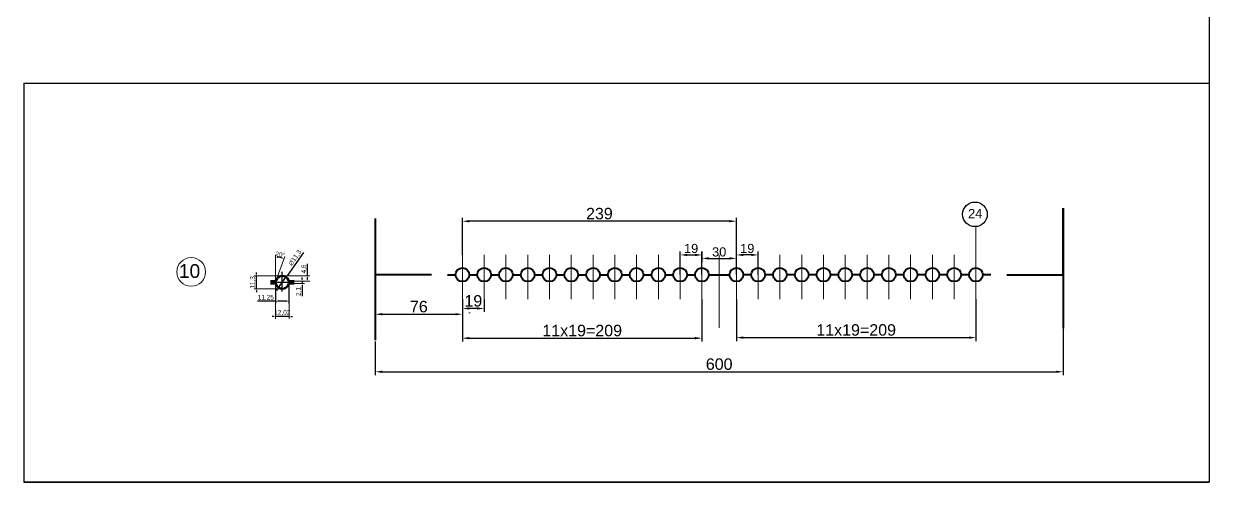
# Model space of a CAD drawing. Header units: millimetres. Extents: x -954 to 34898, y -2134 to 12006.
# Drawn here: x 14709 to 15744, y 6603 to 7003 of the extents above; entities that cross this region are included whole.
import ezdxf

# ---------------------------------------------------------------- set-up
doc = ezdxf.new("R2010")
doc.units = ezdxf.units.MM
doc.header["$LTSCALE"] = 3
doc.linetypes.add('CENTER', pattern=[50.8, 31.75, -6.35, 6.35, -6.35])
for name, color, linetype, lineweight in [('контурная', 7, 'Continuous', 50), ('размерные', 7, 'Continuous', 25), ('тонкая', 7, 'Continuous', 20), ('тонкий', 7, 'Continuous', 20)]:
    doc.layers.add(name, color=color, linetype=linetype, lineweight=lineweight)
doc.layers.add('осевая', color=4, linetype='Continuous')
doc.styles.add('s1v4', font='arial.ttf', dxfattribs={"height": 4})
doc.styles.get("Standard").update_dxf_attribs({"font": 'arial.ttf'})
doc.dimstyles.new('s1v4', dxfattribs={"dimtxt": 4, "dimasz": 1.5, "dimexe": 2, "dimexo": 0, "dimgap": 0.7, "dimtad": 1, "dimtxsty": 'Standard', "dimcen": 2.5, "dimadec": 0, "dimazin": 0, "dimtfac": 1, "dimtix": 1, "dimtmove": 0, "dimatfit": 3, "dimfxl": 1, "dimlwd": -1, "dimlwe": 20, "dimarcsym": 0})
doc.dimstyles.new('s2v4', dxfattribs={"dimtxt": 8, "dimasz": 6, "dimexe": 3, "dimexo": 0, "dimgap": 1.5, "dimtad": 1, "dimtxsty": 'Standard', "dimcen": 2.5, "dimadec": 0, "dimazin": 0, "dimtfac": 1, "dimtmove": 0, "dimatfit": 3, "dimfxl": 1, "dimarcsym": 0})
doc.dimstyles.new('s2v4$0', dxfattribs={"dimtxt": 8, "dimasz": 6, "dimexe": 3, "dimexo": 0, "dimgap": 1.5, "dimtad": 1, "dimtxsty": 'Standard', "dimcen": 2.5, "dimadec": 0, "dimazin": 0, "dimtfac": 1, "dimtmove": 0, "dimatfit": 3, "dimfxl": 1, "dimarcsym": 0})

# ---------------------------------------------------------------- blocks, each defined once
blk = doc.blocks.new('*D963')
at = {"layer": 'Defpoints', "color": 0, "transparency": 16777216}
for p in [(15301, 6801.5), (15282, 6784.3), (15301, 6784.3)]:
    blk.add_point(p, dxfattribs=at)
at = {"layer": 'тонкий', "color": 0, "lineweight": -2, "transparency": 16777216}
for p, q in [((15282, 6784.3), (15282, 6804.5)), ((15288, 6801.5), (15295, 6801.5)), ((15301, 6784.3), (15301, 6804.5))]:
    blk.add_line(p, q, dxfattribs=at)
at = {"layer": 'тонкий', "color": 0, "transparency": 16777216}
for points in [[(15288, 6802.5), (15288, 6800.5), (15282, 6801.5)], [(15295, 6802.5), (15295, 6800.5), (15301, 6801.5)]]:
    blk.add_solid(points, dxfattribs=at)
at = {"layer": 'тонкий', "color": 0, "transparency": 16777216, "insert": (15291.5, 6807.1), "char_height": 8, "attachment_point": 5}
blk.add_mtext('19', dxfattribs=at)
blk = doc.blocks.new('*D964')
at = {"layer": 'Defpoints', "color": 0, "transparency": 16777216}
for p in [(15301, 6804.5), (15331, 6798.5), (15331, 6794.4)]:
    blk.add_point(p, dxfattribs=at)
at = {"layer": 'тонкий', "color": 0, "lineweight": -2, "transparency": 16777216}
for p, q in [((15301, 6804.5), (15301, 6795.5)), ((15307, 6798.5), (15325, 6798.5)), ((15331, 6794.4), (15331, 6801.5))]:
    blk.add_line(p, q, dxfattribs=at)
at = {"layer": 'тонкий', "color": 0, "transparency": 16777216}
for points in [[(15307, 6799.5), (15307, 6797.5), (15301, 6798.5)], [(15325, 6799.5), (15325, 6797.5), (15331, 6798.5)]]:
    blk.add_solid(points, dxfattribs=at)
at = {"layer": 'тонкий', "color": 0, "transparency": 16777216, "insert": (15316, 6804.1), "char_height": 8, "attachment_point": 5}
blk.add_mtext('30', dxfattribs=at)
blk = doc.blocks.new('*D965')
at = {"layer": 'Defpoints', "color": 0, "transparency": 16777216}
for p in [(15016, 6784.3), (15092, 6757.3), (15092, 6749.8)]:
    blk.add_point(p, dxfattribs=at)
at = {"layer": 'тонкий', "color": 0, "lineweight": -2, "transparency": 16777216}
for p, q in [((15016, 6784.3), (15016, 6746.8)), ((15092, 6757.3), (15092, 6746.8)), ((15022, 6749.8), (15086, 6749.8))]:
    blk.add_line(p, q, dxfattribs=at)
at = {"layer": 'тонкий', "color": 0, "transparency": 16777216}
for points in [[(15022, 6750.8), (15022, 6748.8), (15016, 6749.8)], [(15086, 6750.8), (15086, 6748.8), (15092, 6749.8)]]:
    blk.add_solid(points, dxfattribs=at)
at = {"layer": 'тонкий', "color": 0, "transparency": 16777216, "insert": (15054, 6756.4), "char_height": 10, "attachment_point": 5}
blk.add_mtext('76', dxfattribs=at)
blk = doc.blocks.new('*D2121')
at = {"layer": 'Defpoints', "color": 0, "transparency": 16777216}
for p in [(15301, 6762.8), (15092, 6746.8), (15301, 6728.9)]:
    blk.add_point(p, dxfattribs=at)
at = {"layer": 'тонкий', "color": 0, "lineweight": -2, "transparency": 16777216}
for p, q in [((15301, 6762.8), (15301, 6725.9)), ((15092, 6746.8), (15092, 6725.9)), ((15098, 6728.9), (15295, 6728.9))]:
    blk.add_line(p, q, dxfattribs=at)
at = {"layer": 'тонкий', "color": 0, "transparency": 16777216}
for points in [[(15098, 6729.9), (15098, 6727.9), (15092, 6728.9)], [(15295, 6729.9), (15295, 6727.9), (15301, 6728.9)]]:
    blk.add_solid(points, dxfattribs=at)
at = {"layer": 'тонкий', "color": 0, "transparency": 16777216, "insert": (15196.5, 6735.5), "char_height": 10, "attachment_point": 5}
blk.add_mtext('11x19=209', dxfattribs=at)
blk = doc.blocks.new('*D2122')
at = {"layer": 'Defpoints', "color": 0, "transparency": 16777216}
for p in [(15331, 6801.5), (15331, 6784.3), (15350, 6784.3)]:
    blk.add_point(p, dxfattribs=at)
at = {"layer": 'тонкий', "color": 0, "lineweight": -2, "transparency": 16777216}
for p, q in [((15331, 6784.3), (15331, 6804.5)), ((15344, 6801.5), (15337, 6801.5)), ((15350, 6784.3), (15350, 6804.5))]:
    blk.add_line(p, q, dxfattribs=at)
at = {"layer": 'тонкий', "color": 0, "transparency": 16777216}
for points in [[(15337, 6802.5), (15337, 6800.5), (15331, 6801.5)], [(15344, 6802.5), (15344, 6800.5), (15350, 6801.5)]]:
    blk.add_solid(points, dxfattribs=at)
at = {"layer": 'тонкий', "color": 0, "transparency": 16777216, "insert": (15340.5, 6807.1), "char_height": 8, "attachment_point": 5}
blk.add_mtext('19', dxfattribs=at)
blk = doc.blocks.new('*D2123')
at = {"layer": 'Defpoints', "color": 0, "transparency": 16777216}
for p in [(15616, 6737.5), (15016, 6725.9), (15616, 6699.6)]:
    blk.add_point(p, dxfattribs=at)
at = {"layer": 'тонкий', "color": 0, "lineweight": -2, "transparency": 16777216}
for p, q in [((15616, 6737.5), (15616, 6696.6)), ((15016, 6725.9), (15016, 6696.6)), ((15022, 6699.6), (15610, 6699.6))]:
    blk.add_line(p, q, dxfattribs=at)
at = {"layer": 'тонкий', "color": 0, "transparency": 16777216}
for points in [[(15022, 6700.6), (15022, 6698.6), (15016, 6699.6)], [(15610, 6700.6), (15610, 6698.6), (15616, 6699.6)]]:
    blk.add_solid(points, dxfattribs=at)
at = {"layer": 'тонкий', "color": 0, "transparency": 16777216, "insert": (15316, 6706.2), "char_height": 10, "attachment_point": 5}
blk.add_mtext('600', dxfattribs=at)
blk = doc.blocks.new('*D2124')
at = {"layer": 'Defpoints', "color": 0, "transparency": 16777216}
for p in [(15331, 6762.8), (15540, 6762.8), (15540, 6729.4)]:
    blk.add_point(p, dxfattribs=at)
at = {"layer": 'тонкий', "color": 0, "lineweight": -2, "transparency": 16777216}
for p, q in [((15331, 6762.8), (15331, 6726.4)), ((15540, 6762.8), (15540, 6726.4)), ((15337, 6729.4), (15534, 6729.4))]:
    blk.add_line(p, q, dxfattribs=at)
at = {"layer": 'тонкий', "color": 0, "transparency": 16777216}
for points in [[(15337, 6730.4), (15337, 6728.4), (15331, 6729.4)], [(15534, 6730.4), (15534, 6728.4), (15540, 6729.4)]]:
    blk.add_solid(points, dxfattribs=at)
at = {"layer": 'тонкий', "color": 0, "transparency": 16777216, "insert": (15435.5, 6736), "char_height": 10, "attachment_point": 5}
blk.add_mtext('11x19=209', dxfattribs=at)
blk = doc.blocks.new('*D2126')
at = {"layer": 'Defpoints', "color": 0, "transparency": 16777216}
for p in [(14934.9, 6783.3), (14944.8, 6778.7), (14957, 6783.3)]:
    blk.add_point(p, dxfattribs=at)
at = {"layer": 'размерные', "color": 0, "transparency": 16777216}
for p, q in [((14957, 6783.3), (14957, 6793.6)), ((14957, 6780.2), (14957, 6781.8))]:
    blk.add_line(p, q, dxfattribs=at)
at = {"layer": 'размерные', "color": 0, "lineweight": 20, "transparency": 16777216}
for p, q in [((14934.9, 6783.3), (14959, 6783.3)), ((14944.8, 6778.7), (14959, 6778.7))]:
    blk.add_line(p, q, dxfattribs=at)
at = {"layer": 'размерные', "color": 0, "transparency": 16777216}
for points in [[(14956.8, 6781.8), (14957.3, 6781.8), (14957, 6783.3)], [(14956.8, 6780.2), (14957.3, 6780.2), (14957, 6778.7)]]:
    blk.add_solid(points, dxfattribs=at)
at = {"layer": 'размерные', "color": 0, "transparency": 16777216, "insert": (14953.9, 6789.2), "char_height": 4, "attachment_point": 5, "rotation": 90}
blk.add_mtext('4,6', dxfattribs=at)
blk = doc.blocks.new('*D2127')
at = {"layer": 'Defpoints', "color": 0, "transparency": 16777216}
for p in [(14928.9, 6777.6), (14940.9, 6777.6), (14928.9, 6747.8)]:
    blk.add_point(p, dxfattribs=at)
at = {"layer": 'размерные', "color": 0, "lineweight": 20, "transparency": 16777216}
for p, q in [((14928.9, 6777.6), (14928.9, 6745.8)), ((14940.9, 6777.6), (14940.9, 6745.8))]:
    blk.add_line(p, q, dxfattribs=at)
at = {"layer": 'размерные', "color": 0, "transparency": 16777216}
for p, q in [((14927.4, 6747.8), (14925.9, 6747.8)), ((14940.9, 6747.8), (14928.9, 6747.8)), ((14942.4, 6747.8), (14943.9, 6747.8))]:
    blk.add_line(p, q, dxfattribs=at)
for points in [[(14927.4, 6748.1), (14927.4, 6747.6), (14928.9, 6747.8)], [(14942.4, 6748.1), (14942.4, 6747.6), (14940.9, 6747.8)]]:
    blk.add_solid(points, dxfattribs=at)
at = {"layer": 'размерные', "color": 0, "transparency": 16777216, "insert": (14934.9, 6751), "char_height": 4, "attachment_point": 5}
blk.add_mtext('12,02', dxfattribs=at)
blk = doc.blocks.new('*D2125')
at = {"layer": 'Defpoints', "color": 0, "transparency": 16777216}
for p in [(14944.8, 6778.7), (14944.8, 6776.6), (14952.3, 6776.6)]:
    blk.add_point(p, dxfattribs=at)
at = {"layer": 'размерные', "color": 0, "lineweight": 20, "transparency": 16777216}
for p, q in [((14944.8, 6778.7), (14954.3, 6778.7)), ((14944.8, 6776.6), (14954.3, 6776.6))]:
    blk.add_line(p, q, dxfattribs=at)
at = {"layer": 'размерные', "color": 0, "transparency": 16777216}
for p, q in [((14952.3, 6780.2), (14952.3, 6781.7)), ((14952.3, 6778.7), (14952.3, 6776.6)), ((14952.3, 6775.1), (14952.3, 6765.6))]:
    blk.add_line(p, q, dxfattribs=at)
for points in [[(14952.1, 6780.2), (14952.6, 6780.2), (14952.3, 6778.7)], [(14952.1, 6775.1), (14952.6, 6775.1), (14952.3, 6776.6)]]:
    blk.add_solid(points, dxfattribs=at)
at = {"layer": 'размерные', "color": 0, "transparency": 16777216, "insert": (14949.2, 6769.6), "char_height": 4, "attachment_point": 5, "rotation": 90}
blk.add_mtext('2,1', dxfattribs=at)
blk = doc.blocks.new('*D2128')
at = {"layer": 'Defpoints', "color": 0, "transparency": 16777216}
for p in [(14933.9, 6799), (14928.9, 6779.7), (14928.9, 6777.6), (14928.9, 6777.6), (14929.2, 6778.5)]:
    blk.add_point(p, dxfattribs=at)
at = {"layer": 'размерные', "color": 0, "lineweight": 20, "transparency": 16777216}
for p, q in [((14928.9, 6779.7), (14928.9, 6801.6)), ((14929.2, 6778.5), (14937.1, 6800.1))]:
    blk.add_line(p, q, dxfattribs=at)
at = {"layer": 'размерные', "color": 0, "transparency": 16777216}
blk.add_arc((14928.9, 6777.6), 22, 73.9161, 86.0839, dxfattribs=at)
for points in [[(14930.3, 6799.3), (14930.4, 6799.8), (14928.9, 6799.6)], [(14935, 6799), (14934.9, 6798.5), (14936.4, 6798.3)]]:
    blk.add_solid(points, dxfattribs=at)
at = {"layer": 'размерные', "color": 0, "transparency": 16777216, "insert": (14933.1, 6801.9), "char_height": 4, "attachment_point": 5, "rotation": 350}
blk.add_mtext('20°', dxfattribs=at)
blk = doc.blocks.new('*D2129')
at = {"layer": 'Defpoints', "color": 0, "transparency": 16777216}
for p in [(14929.2, 6776.6), (14940.5, 6776.6), (14940.5, 6761.1)]:
    blk.add_point(p, dxfattribs=at)
at = {"layer": 'размерные', "color": 0, "lineweight": 20, "transparency": 16777216}
for p, q in [((14929.2, 6776.6), (14929.2, 6759.1)), ((14940.5, 6776.6), (14940.5, 6759.1))]:
    blk.add_line(p, q, dxfattribs=at)
at = {"layer": 'размерные', "color": 0, "transparency": 16777216}
for p, q in [((14929.2, 6761.1), (14913.2, 6761.1)), ((14939, 6761.1), (14930.7, 6761.1))]:
    blk.add_line(p, q, dxfattribs=at)
for points in [[(14930.7, 6761.4), (14930.7, 6760.9), (14929.2, 6761.1)], [(14939, 6761.4), (14939, 6760.9), (14940.5, 6761.1)]]:
    blk.add_solid(points, dxfattribs=at)
at = {"layer": 'размерные', "color": 0, "transparency": 16777216, "insert": (14920.5, 6764.2), "char_height": 4, "attachment_point": 5}
blk.add_mtext('11,25', dxfattribs=at)
blk = doc.blocks.new('*D2130')
at = {"layer": 'Defpoints', "color": 0, "transparency": 16777216}
for p in [(14938.1, 6782.2), (14931.6, 6773)]:
    blk.add_point(p, dxfattribs=at)
at = {"layer": 'размерные', "color": 0, "transparency": 16777216}
for p, q in [((14953.4, 6803.6), (14939, 6783.4)), ((14931.6, 6773), (14938.1, 6782.2)), ((14930.7, 6771.8), (14929.8, 6770.6))]:
    blk.add_line(p, q, dxfattribs=at)
for points in [[(14938.8, 6783.6), (14939.2, 6783.3), (14938.1, 6782.2)], [(14930.5, 6772), (14930.9, 6771.7), (14931.6, 6773)]]:
    blk.add_solid(points, dxfattribs=at)
at = {"layer": 'размерные', "color": 0, "transparency": 16777216, "insert": (14946.1, 6798.9), "char_height": 4, "attachment_point": 5, "rotation": 54.4986}
blk.add_mtext('∅11,3', dxfattribs=at)
blk = doc.blocks.new('*D2131')
at = {"layer": 'Defpoints', "color": 0, "transparency": 16777216}
for p in [(14912.3, 6783.3), (14934.9, 6783.3), (14934.9, 6772)]:
    blk.add_point(p, dxfattribs=at)
at = {"layer": 'размерные', "color": 0, "transparency": 16777216}
for p, q in [((14912.3, 6784.8), (14912.3, 6786.3)), ((14912.3, 6772), (14912.3, 6783.3)), ((14912.3, 6770.5), (14912.3, 6769))]:
    blk.add_line(p, q, dxfattribs=at)
at = {"layer": 'размерные', "color": 0, "lineweight": 20, "transparency": 16777216}
for p, q in [((14934.9, 6783.3), (14910.3, 6783.3)), ((14934.9, 6772), (14910.3, 6772))]:
    blk.add_line(p, q, dxfattribs=at)
at = {"layer": 'размерные', "color": 0, "transparency": 16777216}
for points in [[(14912, 6784.8), (14912.5, 6784.8), (14912.3, 6783.3)], [(14912, 6770.5), (14912.5, 6770.5), (14912.3, 6772)]]:
    blk.add_solid(points, dxfattribs=at)
at = {"layer": 'размерные', "color": 0, "transparency": 16777216, "insert": (14909.2, 6777.6), "char_height": 4, "attachment_point": 5, "rotation": 90}
blk.add_mtext('11,3', dxfattribs=at)
blk = doc.blocks.new('*D2132')
at = {"layer": 'Defpoints', "color": 0, "transparency": 16777216}
for p in [(15092, 6830.9), (15092, 6801.5), (15331, 6804.5)]:
    blk.add_point(p, dxfattribs=at)
at = {"layer": 'тонкий', "color": 0, "lineweight": -2, "transparency": 16777216}
for p, q in [((15092, 6801.5), (15092, 6833.9)), ((15325, 6830.9), (15098, 6830.9)), ((15331, 6804.5), (15331, 6833.9))]:
    blk.add_line(p, q, dxfattribs=at)
at = {"layer": 'тонкий', "color": 0, "transparency": 16777216}
for points in [[(15098, 6831.9), (15098, 6829.9), (15092, 6830.9)], [(15325, 6831.9), (15325, 6829.9), (15331, 6830.9)]]:
    blk.add_solid(points, dxfattribs=at)
at = {"layer": 'тонкий', "color": 0, "transparency": 16777216, "insert": (15211.5, 6837.5), "char_height": 10, "attachment_point": 5}
blk.add_mtext('239', dxfattribs=at)
blk = doc.blocks.new('*D2133')
at = {"layer": 'Defpoints', "color": 0, "transparency": 16777216}
for p in [(15092, 6762.8), (15092, 6754.8), (15111, 6762.8)]:
    blk.add_point(p, dxfattribs=at)
at = {"layer": 'тонкий', "color": 0, "lineweight": -2, "transparency": 16777216}
for p, q in [((15092, 6762.8), (15092, 6751.8)), ((15105, 6754.8), (15098, 6754.8)), ((15111, 6762.8), (15111, 6751.8))]:
    blk.add_line(p, q, dxfattribs=at)
at = {"layer": 'тонкий', "color": 0, "transparency": 16777216}
for points in [[(15098, 6755.8), (15098, 6753.8), (15092, 6754.8)], [(15105, 6755.8), (15105, 6753.8), (15111, 6754.8)]]:
    blk.add_solid(points, dxfattribs=at)
at = {"layer": 'тонкий', "color": 0, "transparency": 16777216, "insert": (15101.5, 6761.4), "char_height": 10, "attachment_point": 5}
blk.add_mtext('19', dxfattribs=at)

msp = doc.modelspace()

# ---------------------------------------------------------------- linework, layer by layer
at = {"color": 2}
for p, q in [((15743.557, 7403.194), (15743.557, 6603.194)), ((14709.291, 6951.42), (14709.291, 6603.194)), ((15743.557, 6603.194), (14709.291, 6603.194))]:
    msp.add_line(p, q, dxfattribs=at)
at = {"lineweight": 40}
for p, q in [((15615.991, 6784.28), (15615.991, 6842.384)), ((15615.991, 6842.384), (15615.991, 6737.546)), ((15015.991, 6833.191), (15015.991, 6727.294)), ((15064.991, 6784.28), (15015.991, 6784.28)), ((15078.991, 6784.28), (15085.991, 6784.28)), ((15097.991, 6784.28), (15104.991, 6784.28)), ((15116.991, 6784.28), (15123.991, 6784.28)), ((15135.991, 6784.28), (15142.991, 6784.28)), ((15154.991, 6784.28), (15161.991, 6784.28)), ((15173.991, 6784.28), (15180.991, 6784.28)), ((15192.991, 6784.28), (15199.991, 6784.28)), ((15211.991, 6784.28), (15218.991, 6784.28)), ((15230.991, 6784.28), (15237.991, 6784.28)), ((15249.991, 6784.28), (15256.991, 6784.28)), ((15268.991, 6784.28), (15275.991, 6784.28)), ((15287.991, 6784.28), (15294.991, 6784.28)), ((15306.991, 6784.28), (15324.991, 6784.28)), ((15343.991, 6784.28), (15336.991, 6784.28)), ((15362.991, 6784.28), (15355.991, 6784.28)), ((15381.991, 6784.28), (15374.991, 6784.28)), ((15400.991, 6784.28), (15393.991, 6784.28)), ((15419.991, 6784.28), (15412.991, 6784.28)), ((15438.991, 6784.28), (15431.991, 6784.28)), ((15457.991, 6784.28), (15450.991, 6784.28)), ((15476.991, 6784.28), (15469.991, 6784.28)), ((15495.991, 6784.28), (15488.991, 6784.28)), ((15514.991, 6784.28), (15507.991, 6784.28)), ((15533.991, 6784.28), (15526.991, 6784.28)), ((15552.991, 6784.28), (15545.991, 6784.28)), ((15566.991, 6784.28), (15615.991, 6784.28))]:
    msp.add_line(p, q, dxfattribs=at)
at = {"lineweight": 15}
for p, q in [((15015.991, 6783.655), (15015.991, 6833.191)), ((15539.991, 6801.482), (15539.991, 6826.203)), ((15015.991, 6784.28), (15015.991, 6800.526)), ((15315.991, 6801.482), (15315.991, 6737.973))]:
    msp.add_line(p, q, dxfattribs=at)
at = {"linetype": 'CENTER', "lineweight": 15}
for p, q in [((15091.991, 6784.28), (15091.991, 6801.482)), ((15091.991, 6784.28), (15091.991, 6801.482)), ((15110.991, 6784.28), (15110.991, 6801.482)), ((15110.991, 6784.28), (15110.991, 6801.482)), ((15129.991, 6784.28), (15129.991, 6801.482)), ((15129.991, 6784.28), (15129.991, 6801.482)), ((15129.991, 6784.28), (15129.991, 6801.482)), ((15148.991, 6784.28), (15148.991, 6801.482)), ((15148.991, 6784.28), (15148.991, 6801.482)), ((15148.991, 6784.28), (15148.991, 6801.482)), ((15148.991, 6784.28), (15148.991, 6801.482)), ((15167.991, 6784.28), (15167.991, 6801.482)), ((15186.991, 6784.28), (15186.991, 6801.482)), ((15205.991, 6784.28), (15205.991, 6801.482)), ((15205.991, 6784.28), (15205.991, 6801.482)), ((15224.991, 6784.28), (15224.991, 6801.482)), ((15224.991, 6784.28), (15224.991, 6801.482)), ((15243.991, 6784.28), (15243.991, 6801.482)), ((15243.991, 6784.28), (15243.991, 6801.482)), ((15262.991, 6784.28), (15262.991, 6801.482)), ((15262.991, 6784.28), (15262.991, 6801.482)), ((15262.991, 6784.28), (15262.991, 6801.482)), ((15281.991, 6784.28), (15281.991, 6801.482)), ((15281.991, 6784.28), (15281.991, 6801.482)), ((15281.991, 6784.28), (15281.991, 6801.482)), ((15281.991, 6784.28), (15281.991, 6801.482)), ((15300.991, 6784.28), (15300.991, 6801.482)), ((15330.991, 6784.28), (15330.991, 6801.482)), ((15349.991, 6784.28), (15349.991, 6801.482)), ((15349.991, 6784.28), (15349.991, 6801.482)), ((15349.991, 6784.28), (15349.991, 6801.482)), ((15349.991, 6784.28), (15349.991, 6801.482)), ((15368.991, 6784.28), (15368.991, 6801.482)), ((15368.991, 6784.28), (15368.991, 6801.482)), ((15368.991, 6784.28), (15368.991, 6801.482)), ((15387.991, 6784.28), (15387.991, 6801.482)), ((15387.991, 6784.28), (15387.991, 6801.482)), ((15406.991, 6784.28), (15406.991, 6801.482)), ((15406.991, 6784.28), (15406.991, 6801.482)), ((15425.991, 6784.28), (15425.991, 6801.482)), ((15425.991, 6784.28), (15425.991, 6801.482)), ((15444.991, 6784.28), (15444.991, 6801.482)), ((15463.991, 6784.28), (15463.991, 6801.482)), ((15482.991, 6784.28), (15482.991, 6801.482)), ((15482.991, 6784.28), (15482.991, 6801.482)), ((15482.991, 6784.28), (15482.991, 6801.482)), ((15482.991, 6784.28), (15482.991, 6801.482)), ((15501.991, 6784.28), (15501.991, 6801.482)), ((15501.991, 6784.28), (15501.991, 6801.482)), ((15501.991, 6784.28), (15501.991, 6801.482)), ((15520.991, 6784.28), (15520.991, 6801.482)), ((15520.991, 6784.28), (15520.991, 6801.482)), ((15539.991, 6784.28), (15539.991, 6801.482)), ((15539.991, 6784.28), (15539.991, 6801.482)), ((15091.991, 6784.28), (15091.991, 6762.832)), ((15091.991, 6784.28), (15091.991, 6762.832)), ((15110.991, 6784.28), (15110.991, 6762.832)), ((15110.991, 6784.28), (15110.991, 6762.832)), ((15129.991, 6784.28), (15129.991, 6762.832)), ((15129.991, 6784.28), (15129.991, 6762.832)), ((15129.991, 6784.28), (15129.991, 6762.832)), ((15148.991, 6784.28), (15148.991, 6762.832)), ((15148.991, 6784.28), (15148.991, 6762.832)), ((15148.991, 6784.28), (15148.991, 6762.832)), ((15148.991, 6784.28), (15148.991, 6762.832)), ((15167.991, 6784.28), (15167.991, 6762.832)), ((15186.991, 6784.28), (15186.991, 6762.832)), ((15205.991, 6784.28), (15205.991, 6762.832)), ((15205.991, 6784.28), (15205.991, 6762.832)), ((15224.991, 6784.28), (15224.991, 6762.832)), ((15224.991, 6784.28), (15224.991, 6762.832)), ((15243.991, 6784.28), (15243.991, 6762.832)), ((15243.991, 6784.28), (15243.991, 6762.832)), ((15262.991, 6784.28), (15262.991, 6762.832)), ((15262.991, 6784.28), (15262.991, 6762.832)), ((15262.991, 6784.28), (15262.991, 6762.832)), ((15281.991, 6784.28), (15281.991, 6762.832)), ((15281.991, 6784.28), (15281.991, 6762.832)), ((15281.991, 6784.28), (15281.991, 6762.832)), ((15281.991, 6784.28), (15281.991, 6762.832)), ((15300.991, 6784.28), (15300.991, 6762.832)), ((15330.991, 6784.28), (15330.991, 6762.832)), ((15349.991, 6784.28), (15349.991, 6762.832)), ((15349.991, 6784.28), (15349.991, 6762.832)), ((15349.991, 6784.28), (15349.991, 6762.832)), ((15349.991, 6784.28), (15349.991, 6762.832)), ((15368.991, 6784.28), (15368.991, 6762.832)), ((15368.991, 6784.28), (15368.991, 6762.832)), ((15368.991, 6784.28), (15368.991, 6762.832)), ((15387.991, 6784.28), (15387.991, 6762.832)), ((15387.991, 6784.28), (15387.991, 6762.832)), ((15406.991, 6784.28), (15406.991, 6762.832)), ((15406.991, 6784.28), (15406.991, 6762.832)), ((15425.991, 6784.28), (15425.991, 6762.832)), ((15425.991, 6784.28), (15425.991, 6762.832)), ((15444.991, 6784.28), (15444.991, 6762.832)), ((15463.991, 6784.28), (15463.991, 6762.832)), ((15482.991, 6784.28), (15482.991, 6762.832)), ((15482.991, 6784.28), (15482.991, 6762.832)), ((15482.991, 6784.28), (15482.991, 6762.832)), ((15482.991, 6784.28), (15482.991, 6762.832)), ((15501.991, 6784.28), (15501.991, 6762.832)), ((15501.991, 6784.28), (15501.991, 6762.832)), ((15501.991, 6784.28), (15501.991, 6762.832)), ((15520.991, 6784.28), (15520.991, 6762.832)), ((15520.991, 6784.28), (15520.991, 6762.832)), ((15539.991, 6784.28), (15539.991, 6762.832)), ((15539.991, 6784.28), (15539.991, 6762.832))]:
    msp.add_line(p, q, dxfattribs=at)
at = {"color": 251, "lineweight": 5}
for p, q in [((15102.116, 6784.28), (15103.29, 6784.28)), ((15529.866, 6784.28), (15528.692, 6784.28)), ((15097.616, 6751.078), (15098.79, 6751.078))]:
    msp.add_line(p, q, dxfattribs=at)
at = {"color": 2}
for points in [[(14709.291, 6951.42), (15743.557, 6951.42)], [(14709.291, 6603.194), (15743.557, 6603.194)]]:
    msp.add_lwpolyline(points, dxfattribs=at)
msp.add_circle((15539.126, 6836.922), 10.754)
at = {"lineweight": 40}
for centre in [(15091.991, 6784.28), (15091.991, 6784.28), (15110.991, 6784.28), (15110.991, 6784.28), (15129.991, 6784.28), (15129.991, 6784.28), (15129.991, 6784.28), (15148.991, 6784.28), (15167.991, 6784.28), (15205.991, 6784.28), (15224.991, 6784.28), (15243.991, 6784.28), (15262.991, 6784.28), (15262.991, 6784.28), (15368.991, 6784.28), (15368.991, 6784.28), (15387.991, 6784.28), (15406.991, 6784.28), (15425.991, 6784.28), (15463.991, 6784.28), (15482.991, 6784.28), (15501.991, 6784.28), (15501.991, 6784.28), (15501.991, 6784.28), (15520.991, 6784.28), (15520.991, 6784.28), (15539.991, 6784.28), (15539.991, 6784.28)]:
    msp.add_circle(centre, 6, dxfattribs=at)
at = {"color": 6, "lineweight": 40}
for centre in [(15186.991, 6784.28), (15444.991, 6784.28)]:
    msp.add_circle(centre, 6, dxfattribs=at)
at = {"color": 3, "lineweight": 40}
for centre in [(15205.991, 6784.28), (15224.991, 6784.28), (15243.991, 6784.28), (15262.991, 6784.28), (15281.991, 6784.28), (15300.991, 6784.28), (15330.991, 6784.28), (15349.991, 6784.28), (15368.991, 6784.28), (15387.991, 6784.28), (15406.991, 6784.28), (15425.991, 6784.28)]:
    msp.add_circle(centre, 6, dxfattribs=at)
at = {"layer": 'контурная'}
for p, q in [((14929.241, 6778.678), (14924.64, 6778.678)), ((14929.241, 6776.578), (14924.64, 6776.578)), ((14929.241, 6778.678), (14929.492, 6779.366)), ((14929.241, 6776.578), (14929.492, 6775.889)), ((14940.494, 6778.678), (14940.243, 6779.366)), ((14940.494, 6776.578), (14940.243, 6775.889)), ((14940.494, 6778.678), (14945.095, 6778.678)), ((14940.494, 6776.578), (14945.095, 6776.578))]:
    msp.add_line(p, q, dxfattribs=at)
for start, end in [(90, 162.077226), (197.922774, 270), (17.922774, 90), (270, 342.077226)]:
    msp.add_arc((14934.868, 6777.628), 5.65, start, end, dxfattribs=at)
at = {"layer": 'осевая'}
for p, q in [((14934.868, 6769.487), (14934.868, 6786.769)), ((14927.185, 6777.628), (14942.491, 6777.628))]:
    msp.add_line(p, q, dxfattribs=at)
at = {"layer": 'размерные'}
for p, q in [((14928.859, 6777.628), (14928.859, 6779.742)), ((14928.859, 6777.628), (14929.171, 6778.486)), ((14928.859, 6777.628), (14929.171, 6776.769)), ((14940.876, 6777.628), (14940.566, 6778.481)), ((14940.876, 6777.628), (14940.566, 6776.774))]:
    msp.add_line(p, q, dxfattribs=at)
at = {"layer": 'тонкая'}
msp.add_circle((14855.422, 6786.69), 12.532, dxfattribs=at)

# ---------------------------------------------------------------- texts
at = {"insert": (15539.329, 6837.515), "char_height": 8, "attachment_point": 5}
msp.add_mtext('24', dxfattribs=at)
at = {"layer": 'тонкий', "style": 's1v4'}
msp.add_text('10', height=12, dxfattribs=at).set_placement((14844.626, 6781.481))

# ---------------------------------------------------------------- dimensions: what is measured, and where the dimension line sits
at = {"layer": 'размерные'}
dim = msp.add_diameter_dim_2p(p1=(14931.587, 6773.028), p2=(14938.149, 6782.227), dimstyle='s1v4', dxfattribs=at)
dim.commit()
dim.dimension.update_dxf_attribs({"geometry": '*D2130', "text_midpoint": (14948.701, 6797.02), "dimtype": 163})
dim = msp.add_angular_dim_2l(base=(14933.921, 6798.987), line1=((14928.859, 6777.628), (14928.859, 6779.742)), line2=((14928.859, 6777.628), (14929.171, 6778.486)), dimstyle='s1v4', dxfattribs=at)
dim.commit()
dim.dimension.update_dxf_attribs({"geometry": '*D2128', "text_midpoint": (14933.147, 6801.945)})
dim = msp.add_linear_dim(base=(14912.262, 6783.278), p1=(14934.868, 6771.978), p2=(14934.868, 6783.278), angle=90, dimstyle='s1v4', dxfattribs=at)
dim.commit()
dim.dimension.update_dxf_attribs({"geometry": '*D2131', "text_midpoint": (14909.158, 6777.628)})
for base, p2, picture, middle in [((14957.017, 6783.278), (14934.868, 6783.278), '*D2126', (14957.017, 6789.198)), ((14952.349, 6776.578), (14944.828, 6776.578), '*D2125', (14952.349, 6769.588))]:
    dim = msp.add_linear_dim(base=base, p1=(14944.828, 6778.678), p2=p2, angle=90, dimstyle='s1v4', dxfattribs=at)
    dim.commit()
    dim.dimension.update_dxf_attribs({"geometry": picture, "text_midpoint": middle, "dimtype": 160})
dim = msp.add_linear_dim(base=(14940.494, 6761.13), p1=(14929.241, 6776.578), p2=(14940.494, 6776.578), dimstyle='s1v4', dxfattribs=at)
dim.commit()
dim.dimension.update_dxf_attribs({"geometry": '*D2129', "text_midpoint": (14920.465, 6761.13), "dimtype": 160})
dim = msp.add_linear_dim(base=(14928.859, 6747.847), p1=(14940.876, 6777.628), p2=(14928.859, 6777.628), dimstyle='s1v4', dxfattribs=at)
dim.commit()
dim.dimension.update_dxf_attribs({"geometry": '*D2127', "text_midpoint": (14934.868, 6750.951)})
at = {"layer": 'тонкий'}
for base, p1, p2, picture, middle in [((15091.991, 6830.916), (15330.991, 6804.482), (15091.991, 6801.482), '*D2132', (15211.491, 6837.526)), ((15091.991, 6749.828), (15015.991, 6784.28), (15091.991, 6757.331), '*D965', (15053.991, 6756.434)), ((15091.991, 6754.83), (15110.991, 6762.832), (15091.991, 6762.832), '*D2133', (15101.491, 6761.436)), ((15615.991, 6699.64), (15015.991, 6725.933), (15615.991, 6737.546), '*D2123', (15315.991, 6706.246))]:
    dim = msp.add_linear_dim(base=base, p1=p1, p2=p2, dimstyle='s2v4$0', override={"dimtxt": 10}, dxfattribs=at)
    dim.commit()
    dim.dimension.update_dxf_attribs({"geometry": picture, "text_midpoint": middle})
for base, p1, p2, picture, middle in [((15300.991, 6801.482), (15281.991, 6784.28), (15300.991, 6784.28), '*D963', (15291.491, 6807.067)), ((15330.991, 6798.482), (15300.991, 6804.482), (15330.991, 6794.381), '*D964', (15315.991, 6804.069))]:
    dim = msp.add_linear_dim(base=base, p1=p1, p2=p2, dimstyle='s2v4', dxfattribs=at)
    dim.commit()
    dim.dimension.update_dxf_attribs({"geometry": picture, "text_midpoint": middle})
dim = msp.add_linear_dim(base=(15330.991, 6801.482), p1=(15349.991, 6784.28), p2=(15330.991, 6784.28), angle=180, dimstyle='s2v4', dxfattribs=at)
dim.commit()
dim.dimension.update_dxf_attribs({"geometry": '*D2122', "text_midpoint": (15340.491, 6807.067)})
for base, p1, p2, picture, middle in [((15300.991, 6728.933), (15091.991, 6746.828), (15300.991, 6762.832), '*D2121', (15196.491, 6735.538)), ((15539.991, 6729.383), (15330.991, 6762.832), (15539.991, 6762.832), '*D2124', (15435.491, 6735.989))]:
    dim = msp.add_linear_dim(base=base, p1=p1, p2=p2, text='11x19=<>', dimstyle='s2v4$0', override={"dimtxt": 10}, dxfattribs=at)
    dim.commit()
    dim.dimension.update_dxf_attribs({"geometry": picture, "text_midpoint": middle})

doc.saveas('drawing.dxf')
